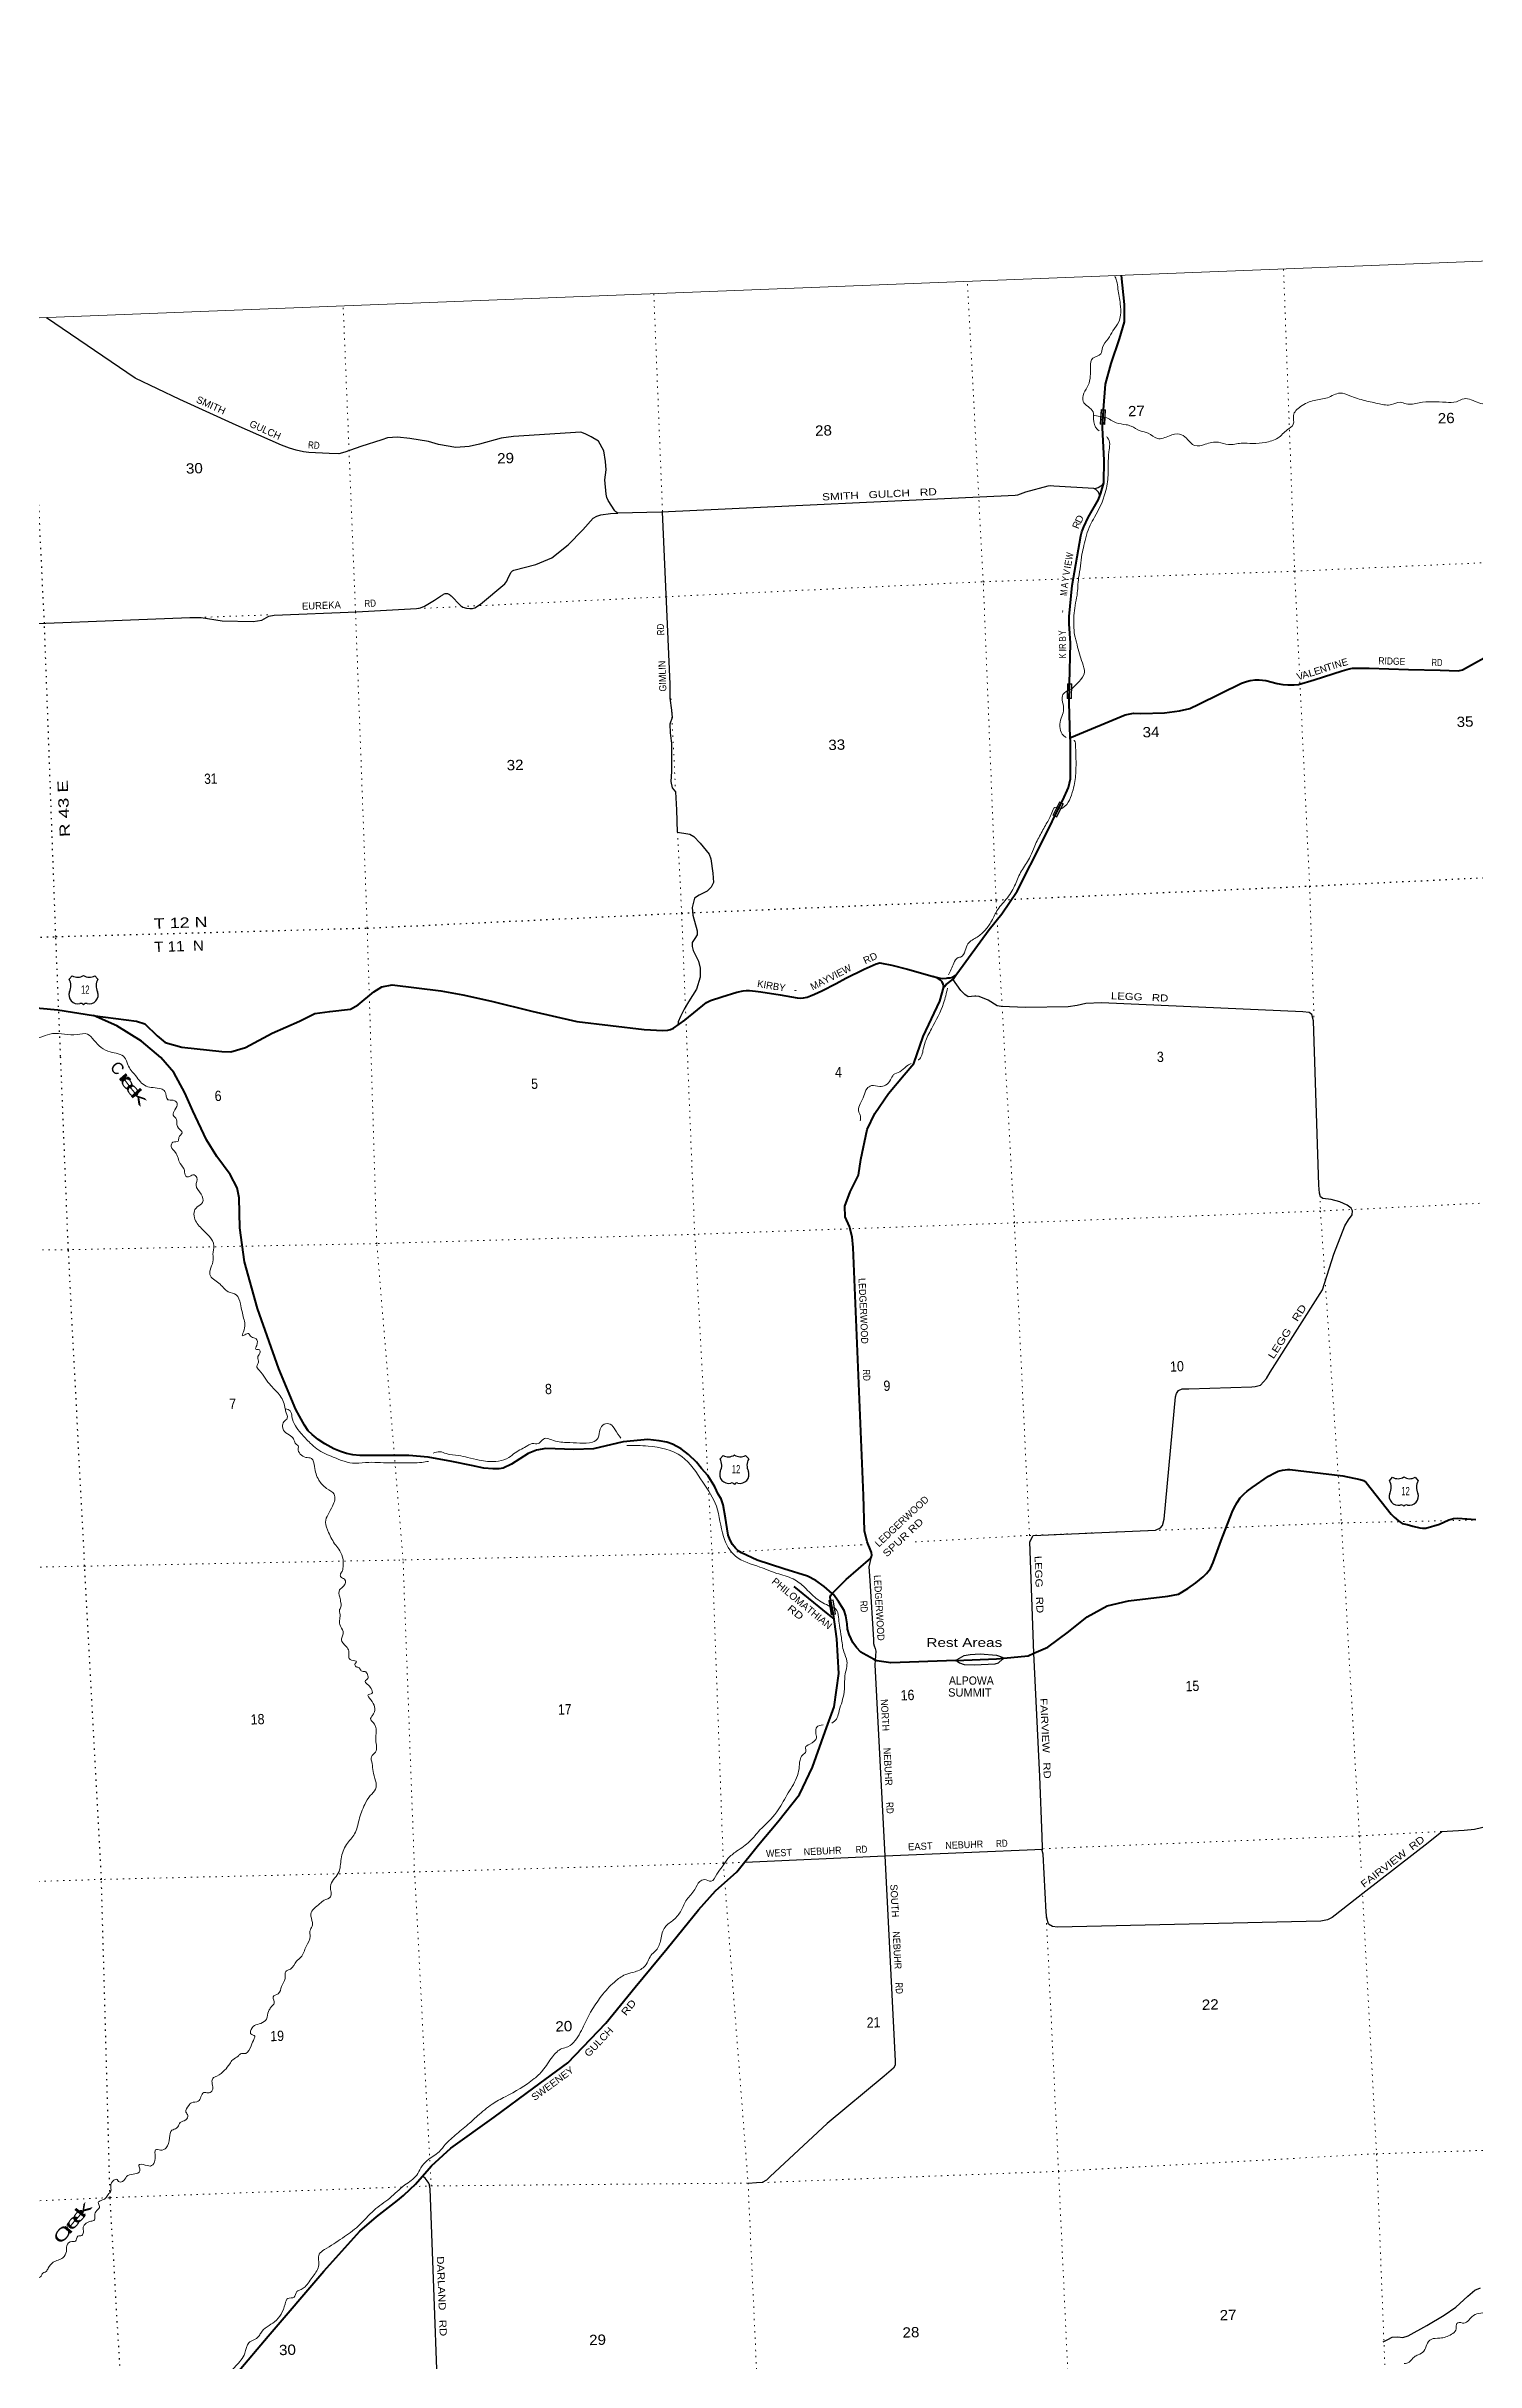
# Model space of a CAD drawing. Header units: feet. Extents: x 757852 to 1040949, y -536576 to -344549.
# Drawn here: x 888696 to 912969, y -383889 to -344549 of the extents above; entities that cross this region are included whole.
import ezdxf
from ezdxf.enums import TextEntityAlignment as Align

# ---------------------------------------------------------------- set-up
doc = ezdxf.new("R2010")
doc.units = ezdxf.units.FT
doc.header["$LTSCALE"] = 70
doc.linetypes.add('DOTTED', pattern=[1.5, 0.3, -1.2])
for name, color, linetype, lineweight in [('16', 7, 'Continuous', 25), ('20', 7, 'Continuous', 70), ('21', 7, 'Continuous', 25), ('26', 7, 'Continuous', 40), ('29', 7, 'Continuous', 25), ('39', 7, 'Continuous', 13), ('4', 7, 'Continuous', 13), ('6', 7, 'DOTTED', 25), ('61', 7, 'Continuous', 13), ('7', 7, 'DOTTED', 13)]:
    doc.layers.add(name, color=color, linetype=linetype, lineweight=lineweight)
for name, color, linetype in [('27', 7, 'Continuous'), ('30', 7, 'Continuous'), ('41', 7, 'Continuous'), ('42', 7, 'Continuous'), ('45', 7, 'Continuous')]:
    doc.layers.add(name, color=color, linetype=linetype)

msp = doc.modelspace()

# ---------------------------------------------------------------- linework, layer by layer
at = {"layer": '16'}
for p, q in [((889084.71, -360400.91), (889136.02, -360342.15)), ((889327.78, -360336.18), (889327.5, -360336.38)), ((889519.87, -360342.06), (889571.26, -360400.91)), ((900136.54, -368549.11), (900187.85, -368490.35)), ((900379.61, -368484.38), (900379.33, -368484.58)), ((900571.7, -368490.26), (900623.09, -368549.11)), ((911504.75, -368921.05), (911556.06, -368862.29)), ((911747.82, -368856.32), (911747.54, -368856.52)), ((911939.91, -368862.2), (911991.3, -368921.05))]:
    msp.add_line(p, q, dxfattribs=at)
for centre, radius, start, end in [((889227.1, -360184.49), 182.07, 239.97227, 303.45418), ((889428.88, -360184.99), 181.52, 236.33975, 300.08743), ((889428.87, -360184.49), 182.07, 236.54582, 236.59441), ((889230.92, -360666.44), 151.42, 159.09177, 283.81923), ((888891.73, -360511.54), 222.05, 332.97043, 29.75871), ((889425.04, -360666.44), 151.42, 256.18077, 20.90823), ((889764.23, -360511.54), 222.05, 150.24129, 207.02957), ((899943.56, -368659.74), 222.05, 332.97043, 29.75871), ((900278.93, -368332.69), 182.07, 239.97227, 303.45418), ((900480.71, -368333.19), 181.52, 236.33975, 300.08743), ((900480.7, -368332.69), 182.07, 236.54582, 236.59441), ((900816.06, -368659.74), 222.05, 150.24129, 207.02957), ((900282.75, -368814.64), 151.42, 159.09177, 283.81923), ((900476.87, -368814.64), 151.42, 256.18077, 20.90823), ((911311.77, -369031.68), 222.05, 332.97043, 29.75871), ((911647.14, -368704.63), 182.07, 239.97227, 303.45418), ((911848.92, -368705.13), 181.52, 236.33975, 300.08743), ((911848.91, -368704.63), 182.07, 236.54582, 236.59441), ((912184.27, -369031.68), 222.05, 150.24129, 207.02957), ((911650.96, -369186.58), 151.42, 159.09177, 283.81923), ((911845.08, -369186.58), 151.42, 256.18077, 20.90823)]:
    msp.add_arc(centre, radius, start, end, dxfattribs=at)
for centre, major_axis, start_param, end_param in [((889286.26, -360865.26), (-19.56, 51.67), 4.95877769, 6.28318531), ((889369.71, -360865.26), (19.56, 51.67), 0, 1.32637542), ((900338.09, -369013.46), (-19.56, 51.67), 4.95877769, 6.28318531), ((900421.54, -369013.46), (19.56, 51.67), 0, 1.32637542), ((911706.3, -369385.4), (-19.56, 51.67), 4.95877769, 6.28318531), ((911789.75, -369385.4), (19.56, 51.67), 0, 1.32637542)]:
    msp.add_ellipse(centre, major_axis=major_axis, ratio=0.929097, start_param=start_param, end_param=end_param, dxfattribs=at)
at = {"layer": '20'}
for points in [[(884553.2, -361076.43), (884804.11, -361072.61), (885080.67, -361105.98), (885368.04, -361163.14), (885759.56, -361206.9), (886213.92, -361202.36), (886669.52, -361109.26), (887035.45, -360978.81), (887432.42, -360880.11), (887660.62, -360842.04), (888097.21, -360848.13), (888891.87, -360921.19), (889498.24, -361018.4)], [(900103.09, -369148.16), (900046.42, -369026.87), (899927.03, -368833.13), (899823.36, -368712.13), (899739.48, -368603.9), (899600.76, -368475.84), (899477.83, -368381.61), (899329.75, -368299.46), (899232.39, -368268.15), (899105.04, -368242.68), (898912.93, -368218.29), (898491.85, -368257.97), (897988.92, -368380.75), (897651.4, -368391.59), (897176.13, -368370.65), (897021.71, -368399.57), (896879.31, -368460.66), (896593.37, -368640.85), (896456.64, -368705.6), (896383.79, -368720.26), (896279.6, -368717.94), (896124.46, -368708.68), (895918.33, -368662.53), (895582.43, -368596.87), (895181.87, -368521.22), (894849.18, -368493.68), (894511.14, -368492.76), (894268.01, -368490.44), (894019.11, -368493.91), (893898.7, -368482.34), (893793.34, -368458.03), (893692.62, -368424.45), (893580.7, -368381.52), (893426.34, -368294.78), (893310.57, -368220.69), (893213.06, -368137.82), (893143.85, -368074.81), (893079.02, -367977.56), (892993.35, -367822.42), (892932.16, -367710.26), (892645.06, -367021.36), (892281, -365994.93), (892059.05, -365203.34), (891982.54, -364624.37), (891968.45, -364111.79), (891936.97, -363941.79), (891815.32, -363718.36), (891592.52, -363411.66), (891418.68, -363127.53), (891182.1, -362638.2), (891047.75, -362330.67), (890859.97, -361986.64), (890640.69, -361728.11), (890310.22, -361451.03), (889895.87, -361192.73), (889498.24, -361018.4)], [(905466.47, -371853.33), (905704.49, -371746.25), (906054.27, -371485.54), (906370.08, -371231.96), (906710.14, -371046.01), (907071.57, -370963.98), (907738.75, -370884.21), (907921.44, -370845.87), (908078.51, -370752.58), (908218.45, -370656.48), (908338.97, -370553.17), (908399.24, -370497.21), (908463.8, -370411.12), (908511.15, -370312.12), (908646.17, -369937.64), (908836.19, -369456.73), (908865.3, -369379.92), (908920.07, -369291.96), (908971.73, -369210.18), (909036.3, -369145.61), (909087.95, -369098.26), (909174.04, -369033.7), (909449.52, -368844.3), (909557.13, -368788.34), (909617.61, -368759.17), (909689.14, -368741.08), (909780.97, -368728.08), (909811.1, -368732.38), (910711.15, -368837.2), (911008.76, -368900.07), (911062.19, -368916.21), (911106.89, -368951.24), (911536.04, -369488.71), (911587.58, -369541.07), (911660.75, -369602.74), (911722.41, -369645.49), (911803.09, -369667.24), (911902.47, -369694.82), (912018.4, -369721.13), (912066.91, -369726.89), (912121.18, -369724.42), (912353.82, -369657.6), (912512.52, -369588.12), (912589.83, -369561.63), (912668.34, -369554.95), (912972.84, -369581.38)], [(902041.31, -370836.35), (901907.46, -370717.42), (901763.58, -370615.62), (901622.46, -370543.5), (901218.31, -370417.66), (900765.18, -370269.25), (900500.33, -370144.56), (900446.06, -370110.85), (900397.55, -370063.99), (900350.69, -370002.32), (900311.22, -369933.26), (900277.22, -369844.32), (900238.26, -369628.29), (900228.04, -369555.55), (900191, -369333.27), (900156.26, -369231.39), (900103.09, -369148.16)], [(902770.77, -371967.32), (902751.49, -371959.96), (902565.49, -371858.3), (902528.45, -371832.83), (902456.67, -371756.42), (902394.15, -371670.75), (902361.73, -371608.23), (902329.32, -371536.45), (902303.85, -371443.83), (902293.5, -371354.86), (902271.43, -371214.6), (902243.64, -371124.3), (902206.6, -371061.78), (902148.71, -370971.48), (902062.62, -370855.28), (902041.31, -370836.35)], [(904138.86, -371974.06), (903035.53, -372013.43), (902799.76, -371978.38), (902770.77, -371967.32)], [(904138.86, -371974.06), (904834.04, -371949.25), (904954.47, -371937.65)], [(904954.47, -371937.65), (905367.37, -371897.91), (905466.47, -371853.33)]]:
    msp.add_lwpolyline(points, dxfattribs=at)
msp.add_lwpolyline([(900103.09, -369148.16), (900106.48, -369155.41), (900103.01, -369148.03)], close=True, dxfattribs=at)
at = {"layer": '21'}
for points in [[(904138.86, -371974.06), (904163.86, -371959.2), (904280.52, -371893.03), (904382.46, -371874.07), (904552.99, -371864.14), (904829.06, -371887.61), (904885, -371900.25), (904929.47, -371919.33), (904954.47, -371937.65)], [(904138.86, -371974.06), (904163.86, -371983.91), (904205.62, -372014.91), (904281.41, -372043.8), (904454.64, -372047.4), (904808.31, -372029.35), (904866.05, -372014.9), (904936.05, -371955.05), (904954.47, -371937.65)]]:
    msp.add_lwpolyline(points, dxfattribs=at)
at = {"layer": '26'}
for points in [[(906083.87, -356298.65), (906063.35, -355704.07), (906071.74, -355382.05), (906089.79, -354689.23), (906065.71, -354360.81), (906065.54, -354237.34), (906115.36, -353710.64), (906261.43, -352868.23), (906281.83, -352799.95), (906316.33, -352713), (906388.83, -352557.1), (906562.12, -352247.74), (906603.1, -352143.81), (906655.87, -351967.08), (906661.83, -351580.61), (906630.53, -351032.37), (906647.36, -350723.75), (906683.71, -350292.31), (906777.26, -349941.25), (906918.89, -349520.24), (907006.35, -349231.74), (907003.1, -348936.1), (906951.76, -348445.74)], [(906083.87, -356298.65), (906107.56, -356288.82), (907019.06, -355910.77), (907158.27, -355880.33), (907282.38, -355882.56), (907683.75, -355873.62), (907938.67, -355837.84), (908115.67, -355801.11), (908270.22, -355727.74), (908993.04, -355370.55), (909076.7, -355340.54), (909140.39, -355323.57), (909227.07, -355311.88), (909291.52, -355311.88), (909403.82, -355323.15), (909598.52, -355375.25), (909692.5, -355393.08), (909780.22, -355397.58), (909885.84, -355397.85), (909961.03, -355391.77), (910226.08, -355314.85), (910699.88, -355160.81), (910821.48, -355126.21), (910876.37, -355117.85), (910913.65, -355115.72), (910990.93, -355113.67), (911162.96, -355113.75), (911827.33, -355136.67), (912366.69, -355149.52), (912672.7, -355159.81), (912742.89, -355141.3), (912849.36, -355085.73), (913213.08, -354884.93)], [(904143.26, -360332.44), (904160.76, -360310.02), (904706.15, -359554.14), (904921.01, -359287.71), (905182.43, -358903.09), (905627.22, -358017.66), (905932.64, -357406.89), (905956.46, -357359.26), (906056.7, -357141.66), (906085.73, -356992.97), (906085.68, -356351.18), (906083.87, -356298.65)], [(889498.24, -361018.4), (889523.24, -361021.61), (890225.15, -361111.74), (890369.37, -361157.41), (890576.84, -361359.98), (890715.17, -361474.23), (890999.28, -361555.64), (891675.33, -361630.5), (891830.22, -361631.56), (892077.38, -361561.25), (892532.32, -361319.29), (892994.37, -361111.31), (893253.83, -360984.28), (893510.1, -360947.88), (893858.85, -360910.52), (893989.18, -360833.91), (894255.71, -360612.09), (894393.95, -360531.2), (894567.85, -360497.44), (895395.47, -360595.6), (895771.74, -360666), (896257.69, -360771.1), (896940.8, -360942.3), (897702.44, -361117.01), (898277.8, -361187.05), (898847.06, -361255.28), (899165.31, -361271.21), (899248.9, -361263.65), (899294.25, -361251.71), (899347.06, -361231.17), (899537.95, -361098.29), (899906.56, -360796.74), (899938.7, -360777.68), (899972.12, -360763.35), (900167.03, -360701.86), (900423.86, -360619.17), (900528.25, -360596.18), (900583.15, -360591.41), (900635.66, -360591.41), (900740.68, -360602.15), (900831.88, -360612.1), (901155.35, -360666.09), (901446.48, -360715.08), (901494.92, -360722.76), (901552.21, -360717.98), (901614.27, -360703.65), (901644.87, -360692.62), (901673.95, -360682.13), (901743.17, -360653.47), (901863.09, -360597.08), (902106.54, -360472.57), (902272.64, -360382.74), (902583.64, -360231.92), (902789.81, -360136.77), (902853.04, -360123.34), (902879.96, -360125.83), (903056.01, -360160.41), (903317.57, -360228.46), (903540.84, -360293.72), (903757.89, -360353.14)], [(903757.89, -360353.14), (903782.89, -360359.46), (903874.69, -360382.65), (903919.87, -360388.17), (903983.55, -360382.65), (904005.13, -360378.9), (904047.36, -360374.2), (904090.01, -360362.59), (904112.45, -360349.88), (904143.26, -360332.44)], [(903940.06, -360531.62), (903940.43, -360530.36), (903975.33, -360489), (904093.09, -360396.69), (904143.26, -360332.44)], [(902041.31, -370836.35), (902057.47, -370819.23), (902279.81, -370598.83), (902696.75, -370235.37), (902709.55, -370209.51), (902712.84, -370184.85), (902707.09, -370142.09), (902696.85, -370110.63), (902637.87, -369961.64), (902589.62, -369770.05), (902574.83, -369170.98), (902396.17, -364955.8), (902378.44, -364775.3), (902336.85, -364603.61), (902261.23, -364437.04), (902257.55, -364256.09), (902348.42, -364011.75), (902488.32, -363727.6), (902526.19, -363460.82), (902636.98, -362954.29), (902765.2, -362682.59), (902999.75, -362339.07), (903261.32, -362022.85), (903428.35, -361834.41), (903588.8, -361372.56), (903867.64, -360774.12), (903940.06, -360531.62)], [(903940.06, -360531.62), (903934.21, -360509.87), (903926.86, -360482.51), (903908.48, -360444.59), (903878.44, -360413.65), (903839.03, -360390.16), (903757.89, -360353.14)], [(891935.99, -384078.72), (892465.45, -383456.14), (893410.08, -382349.44), (894022.34, -381673.9), (894304.26, -381429.46), (894659.31, -381148.59), (894762.62, -381064.65), (894875.61, -380959.19), (894962.56, -380875.16), (895238.32, -380562.51), (895566.74, -380262.25), (896302.21, -379731.63), (896972.39, -379235.3), (897550.3, -378810.34), (898194.84, -378137.79), (898696.55, -377528.17), (899240.89, -376866.88), (899771.29, -376210.07), (900060.79, -375886.91), (900422.74, -375565.46), (900788.49, -375109.08), (901120.11, -374718.19), (901487.62, -374253.71), (901708.22, -373785.9), (901922.52, -373181.49), (902072.31, -372764.24), (902152.95, -372194.3), (902118.38, -371605.93), (902062.86, -371195.32), (902014.36, -370946.34), (902012.98, -370939.36), (902008.23, -370899.33), (902018.91, -370868.09), (902036.18, -370841.78), (902041.31, -370836.35)], [(902072.67, -371267.86), (901999.01, -371210.54), (901971.07, -371190.57), (901396.48, -370719.43)]]:
    msp.add_lwpolyline(points, dxfattribs=at)
at = {"layer": '29'}
for points in [[(906588.23, -352182.52), (906562.23, -352123), (906520.66, -352080.07), (906483.99, -352065.15), (905802.85, -352020.64), (905755.41, -352016.87), (905701.47, -352021.97), (905323.53, -352126.57), (905189.73, -352174.49), (905150.32, -352182.43), (899140.05, -352464.01), (898402.49, -352479.66), (898368.25, -352458.97), (898349.05, -352443.15), (898234.82, -352263.73), (898214.19, -352213.86), (898205.42, -352160.06), (898177.63, -351915.5), (898200.39, -351743.76), (898191.95, -351603.2), (898164.23, -351425.04), (898074.61, -351260.93), (897949.47, -351182.46), (897847.44, -351135.44), (897774.17, -351107.62), (896628.09, -351178.63), (896421.91, -351209.4), (896050.95, -351307.83), (895877.3, -351349.62), (895648.52, -351365.01), (895353.24, -351312.13), (895186.28, -351261.7), (894869.88, -351212.5), (894659.66, -351191.56), (894487.51, -351202.44), (894393.59, -351234.86), (894035.19, -351350.44), (893763.13, -351446.54), (893660.9, -351471.11), (893499.78, -351470.5), (893153.49, -351451.19), (893064.84, -351438.56), (892937.15, -351410.61), (892825.42, -351378.67), (892689, -351325.28), (891920.17, -350985.83), (890961.28, -350549.87), (890201.86, -350190), (888698.54, -349160.04)], [(906651.79, -351965.2), (906604.84, -352021.97), (906560.12, -352051.03), (906494.09, -352066.91)], [(887385.96, -354402.79), (891131.99, -354256.31), (891325.05, -354256.14), (891684.68, -354308.97), (892206.79, -354324.1), (892354.07, -354299.54), (892472.59, -354231.35), (892562.49, -354212.37), (893962.41, -354155.33), (894980.29, -354100.5), (895048.84, -354089.5), (895115.9, -354063.96), (895287.59, -353959.86), (895387.97, -353890.24), (895430.91, -353866.43), (895437.86, -353859.48), (895467.85, -353847.89), (895507.32, -353847.91), (895543.71, -353860.73), (895554.22, -353872.4), (895569.84, -353884.95), (895591.7, -353909.85), (895701.78, -354020.99), (895737.46, -354057.98), (895769.97, -354079.16), (895829.67, -354097.67), (895885.69, -354103.5), (895934.71, -354103.5), (895973.51, -354092.74), (896069.94, -354025.26), (896483.43, -353680.02), (896516.87, -353639.51), (896537.71, -353579.31), (896587.93, -353485.54), (896610.5, -353460.4), (896637.02, -353447.75), (897010.05, -353351.27), (897277.99, -353238.04), (897558.72, -353019.79), (897806.04, -352762.37), (897982.93, -352567.57), (898042.61, -352531.33), (898111.87, -352511.12), (898278.12, -352489.69), (898402.49, -352479.66)], [(899154.22, -352460.93), (899286.09, -355384.59), (899281.61, -355626.16), (899312.16, -355830.39), (899324.11, -355954.75), (899283.38, -356066.71), (899290, -356213.36), (899311.88, -356397.75), (899312.65, -356870.52), (899301.95, -357041.87), (899323.44, -357149.82), (899379.98, -357218.1), (899395.45, -357521.72), (899410.08, -357901.17), (899522.59, -357920.01), (899621.66, -357936.95), (899691.17, -357972.94), (899799.3, -358086.16), (899952.02, -358274.39), (899978.59, -358352), (900012.54, -358600.38), (900025.56, -358758.91), (899987.78, -358836.57), (899917.47, -358903.21), (899784.83, -358969.84), (899704.1, -359024.74), (899660.74, -359181.05), (899672.88, -359311.43), (899749.58, -359576.55), (899749.78, -359646.95), (899709.43, -359706.6), (899665.36, -359776.41), (899663.49, -359844.88), (899677.76, -359914.84), (899771.77, -360090.87), (899801.74, -360212.64), (899800.57, -360367.59), (899734.44, -360566.88), (899602.44, -360782.36), (899528.07, -360911.5), (899465.62, -361036.23), (899426.14, -361124.01), (899417.8, -361178.6)], [(905466.47, -371853.33), (905399.51, -369956.46), (905455.47, -369853.15), (907534.53, -369762.76), (907615.81, -369723.28), (907652.72, -369681.85), (907677.5, -369574.43), (907873.65, -367495.89), (907887.89, -367437.09), (907922.6, -367389.7), (907984, -367359.56), (908096.63, -367359.97), (909167.38, -367323.56), (909227.08, -367319.99), (909315.42, -367298.69), (909414.34, -367182.85), (909481.44, -367078.08), (910368.57, -365677.49), (910560.77, -365073.79), (910748.72, -364590.93), (910811.8, -364486.3), (910869.61, -364405.98), (910877.51, -364337.32), (910855.9, -364289.73), (910785.89, -364237.66), (910663.52, -364183.25), (910513.46, -364143.8), (910376.09, -364124.07), (910333.08, -364099.3), (910316.99, -364035.44), (910306.61, -363896.95), (910216.46, -361108.08), (910184.04, -361001.57), (910140.17, -360966.97), (910033.19, -360954.31), (906615.65, -360802.54), (906350.58, -360815.08), (906198.71, -360846.11), (906050.55, -360866.96), (905328.93, -360878.07), (904910.23, -360865.37), (904843.93, -360850.02), (904691.66, -360757.71), (904534.76, -360692.34), (904478.33, -360689.03), (904466.32, -360690.51), (904349.93, -360698.27), (904296.43, -360659.75), (904225.85, -360589.59), (904091.08, -360396.76)], [(902696.75, -370235.37), (902663.18, -370383.32), (902680.62, -370618.15), (902740.37, -371624.18), (902742.33, -371686.49), (902755.36, -371728.63), (902773.88, -371772.63), (902780.83, -371816.62), (902779.09, -371896.55), (902770.77, -371967.32)], [(902770.77, -371967.32), (902763.74, -372047.94), (902936.01, -375291.59), (903111.9, -378778.56), (903112.22, -378852.99), (903081.53, -378900.25), (902922.97, -379038.13), (901954.74, -379841.79), (900989.62, -380743.93), (900923.2, -380806.42), (900850.01, -380844.99), (900757.72, -380851.98), (900615.2, -380860.58)], [(913206.66, -374784.64), (912951.71, -374848.48), (912770.92, -374865.7), (912482.52, -374882.92), (912392.13, -374887.22), (912163.95, -375073.64), (911101.75, -375894.4), (910530.51, -376339.27), (910453.42, -376381.98), (910337.46, -376403.81), (905868.04, -376505.13), (905783.28, -376495.78), (905715.6, -376453.69), (905686.38, -376356.05), (905677.07, -376251.73), (905621.91, -375263.66), (905609.97, -375203.68), (905612.79, -375165.37), (905608.28, -374964.7), (905565.24, -373944.54), (905466.47, -371853.33)], [(900562.34, -375400.02), (902936.01, -375291.59), (905621.19, -375179.92)], [(895403.24, -386005.38), (895214.4, -380953.58), (895203.82, -380895.7), (895200.6, -380884.94), (895190.91, -380856.96), (895165.84, -380816.32), (895145.71, -380791.32), (895128.5, -380771.95), (895108.05, -380754.73), (895082.22, -380739.66)], [(911398.65, -383554.15), (911477.75, -383511.37), (911552.96, -383472.74), (911645.25, -383465.75), (911734.09, -383476.98), (911819.78, -383452.1), (912138.06, -383276.9), (912432.17, -383100.47), (912631.04, -382965.32), (912834.17, -382773.7), (912955.76, -382675.24), (913050.93, -382631.94)]]:
    msp.add_lwpolyline(points, dxfattribs=at)
at = {"layer": '39'}
msp.add_line((906475.49, -350814.16), (906677, -350853.86), dxfattribs=at)
for points in [[(906577.32, -351082.92), (906540.76, -351055.38), (906480.9, -350878.24), (906471.15, -350759.86), (906302.67, -350582.19), (906314.45, -350445), (906390.52, -350305.75), (906426.81, -349988.72), (906466.66, -349848.62), (906605.14, -349775.77), (906631.93, -349668.28), (906725.77, -349518.39), (906809.93, -349380.9), (906907.72, -349228.87), (906936.46, -349119.31), (906934.42, -348926.24), (906894.32, -348674.03), (906871.75, -348531.91), (906838.37, -348450.25)], [(906674.82, -350853.37), (906683.3, -350855.65), (906863.13, -350946.44), (907033.09, -350979.21), (907116.28, -351002.69), (907273.63, -351082.13), (907407.67, -351124.1), (907565.34, -351213.6), (907767.05, -351168.89), (907939.07, -351139.22), (908059.94, -351209.78), (908200.59, -351334.02), (908376.82, -351310.25), (908601.01, -351276.9), (908771.16, -351315.69), (908987.63, -351292.65), (909184.89, -351298.38), (909395.46, -351279.55), (909612.3, -351204.18), (909772.75, -351062.21), (909872.43, -350970.49), (909873.85, -350823.58), (909995.75, -350670.78), (910229.72, -350564.69), (910451.53, -350519.33), (910666.29, -350442.02), (910832.61, -350486.98), (911088.59, -350569.29), (911333.64, -350623.78), (911541.2, -350637.24), (911684.72, -350596.41), (911788.19, -350625.28), (912006.79, -350606.19), (912237.52, -350588.71), (912465.04, -350597.5), (912641.71, -350587.8), (912770.85, -350537.38), (913024.44, -350607.7), (913290.07, -350613.25), (913483.12, -350548.7), (913671.34, -350522.54), (913799.78, -350450.01), (913943.73, -350423.26), (914100.49, -350355.85), (914344.26, -350241.39), (914506.41, -350153.7), (914708.43, -350054.66), (914880.05, -349948.55)], [(906108.37, -355466.02), (906232.92, -355340.51), (906324.68, -355188.68), (906289.37, -355024.84), (906199.29, -354717.91), (906158, -354546.58), (906144.1, -354393.76), (906167.26, -354051.07), (906198.89, -353872.93), (906225.84, -353578.33), (906257.7, -353376.12), (906283.03, -353180.45), (906315.45, -353032.26), (906421.96, -352684.94), (906496.06, -352550.64), (906679.19, -352133.32), (906726.17, -351836.07), (906739.91, -351441.3), (906718.27, -351200.57), (906700.83, -351185.02)], [(906017.43, -356293.02), (905970.15, -356258.32), (905919.75, -355998.39), (905962.04, -355872.3), (905961.58, -355729.47), (905950.94, -355582.94), (906108.37, -355466.02)], [(905920.39, -357506.77), (905960.44, -357485.88), (906130.8, -357183.34), (906163.21, -357039.78), (906181.74, -356766.55), (906177.11, -356497.96), (906171.39, -356390.68), (906158.01, -356348.86), (906143.6, -356344.39)], [(904018.46, -360327.86), (904106.73, -360126.66), (904180.17, -360031.76), (904222.17, -360024.37), (904301.13, -359913.19), (904345.75, -359797.08), (904505.08, -359683.33), (904643.99, -359560.16), (904747.94, -359411.97), (904852.44, -359217.48), (905017.02, -359015.03), (905152.52, -358783.34), (905254.13, -358560.78), (905392.15, -358343.4), (905457.67, -358190.09), (905563.5, -357968.29), (905676.87, -357761.99), (905769.67, -357574.16), (905823.33, -357482.48), (905920.39, -357506.77)], [(903500.46, -361771.76), (903508.7, -361767.45), (903588.41, -361586.24), (903668.29, -361357.01), (903728.49, -361241.23), (903933.99, -360804.18), (903998.14, -360554.67)], [(893728.15, -370451.03), (893737.3, -370358.19), (893736.16, -370257.63), (893679.25, -370110.58), (893609.92, -370016.24), (893488.46, -369798.83), (893438.83, -369627.4), (893556.88, -369352.01), (893582.78, -369152), (893454.93, -369051.49), (893323.82, -368910.85), (893248.19, -368679.9), (893199.63, -368542.64), (893100.5, -368523.69), (893008.32, -368470.32), (892973.02, -368370.86), (892971.63, -368326.64), (892944.88, -368307.38), (892908.77, -368246.17), (892866.38, -368177.12), (892765.67, -368107.93), (892705.94, -367999.19), (892727.65, -367922.04), (892787.91, -367855.73), (892757.94, -367733.97), (892752.79, -367697.92), (892667.49, -367479.35), (892509.19, -367305.38), (892307.86, -367042.25), (892269.61, -366977.09), (892297.6, -366907.79), (892285.03, -366827.72), (892320.93, -366754.14), (892315.08, -366695.98), (892252.42, -366685.92), (892268.55, -366623.03), (892256.91, -366508.73), (892179.5, -366477.02), (892129.51, -366422.29), (892067.8, -366442.38), (892026.05, -366457.8), (892044.12, -366392.84), (892046.91, -366161.39), (891990.99, -365917.73), (891921.71, -365761.02), (891785.34, -365709.07), (891625.91, -365563.3), (891472.51, -365417.33), (891476.2, -365342.78), (891526.09, -365202.35), (891526, -365071.58), (891539.6, -364928.3), (891331.3, -364635.22), (891210.91, -364451.99), (891211.21, -364333.28), (891259.48, -364269.36), (891349.62, -364194.03), (891325.05, -364051.98), (891237.81, -363899.87), (891249.85, -363770.72), (891185.99, -363722.48), (891108.65, -363757.15), (891064.01, -363744.5), (891040.95, -363650.68), (890968.85, -363532.29), (890888.46, -363341.73), (890814.86, -363239.47), (890846.87, -363170.04), (890934.7, -363149.11), (890946.93, -363090.38), (891002.73, -363010.12), (890920.84, -362900.09), (890905.06, -362781.89), (890852.5, -362709.14), (890879.86, -362619.74), (890918.76, -362513.87), (890852.58, -362455.64), (890759.79, -362446.55), (890709.1, -362305.34), (890643.42, -362263.18), (890388.58, -362217.05), (890209.99, -362037.69), (890079.5, -361852.77), (890025.29, -361727.76), (889779.04, -361635.08), (889505.34, -361436.64), (889395.45, -361331.53), (889218.78, -361341.23), (888797.95, -361324.57), (888634.53, -361372.07), (888501.32, -361420.61), (888305.33, -361519.45), (888151.44, -361486.17), (887960.7, -361431.94), (887827.61, -361484.5), (887761.51, -361557.04), (887697.84, -361514.82)], [(902515.66, -362805.28), (902523.55, -362736.63), (902503.64, -362678.92), (902488.13, -362633.15), (902516.74, -362519.56), (902580.81, -362382.71), (902633.22, -362258.3), (902708.04, -362207.61), (902849.31, -362223.19), (902949.06, -362197.86), (903032.8, -362110.67), (903084.27, -362020.49), (903191.37, -361972.79), (903299.09, -361880.81), (903383.56, -361833.22)], [(895184.84, -368591.81), (895070.33, -368608.54), (894762.56, -368619.38), (894370.37, -368613.94), (894174.27, -368608.49), (893945.49, -368624.83), (893569.63, -368521.33), (893291.82, -368379.71), (893177.43, -368281.66), (893019.46, -368112.8), (892866.94, -367834.99), (892838.37, -367733.4), (892752.79, -367697.92)], [(898451.1, -368195.29), (898354.76, -368055.15), (898271.37, -367961.26), (898168.84, -367962.54), (898099.11, -368047.26), (898065.99, -368190.01), (897970.95, -368265.32), (897758.51, -368281.66), (897529.73, -368270.76), (897278.26, -368228.55), (897178.8, -368199.55), (897099.83, -368246.35), (897050.87, -368288.16), (896946.33, -368289.5), (896873.01, -368324.05), (896658.18, -368445.07), (896549.24, -368526.78), (896189.73, -368592.15), (896048.1, -368570.36), (895849.69, -368525.92), (895699.48, -368494.1), (895485.6, -368459.15), (895380.06, -368428.34), (895266.17, -368452.12)], [(902002.16, -371057.59), (901771.07, -370920.98), (901576.23, -370736.11), (901380.57, -370589.49), (901097.5, -370494.48), (900815.02, -370387.97), (900398.23, -370202.73), (900194.47, -369869.3), (900074.07, -369355.27), (899847.15, -368947.75), (899485.18, -368509.74), (898916.34, -368331.84), (898554.23, -368323.5)], [(891320.1, -379388.7), (891368.11, -379316.74), (891442.7, -379322.39), (891506.04, -379290.18), (891524.74, -379245.31), (891509.47, -379143.2), (891523.46, -379076.36), (891590.57, -379035.98), (891724.21, -378937.12), (891809.33, -378829.77), (891863.37, -378757.62), (891953.96, -378696.37), (891991.05, -378660.97), (892081.21, -378650.03), (892171.72, -378522.39), (892228.08, -378395.84), (892236.92, -378357.33), (892169.42, -378321.27), (892165.9, -378273.1), (892229.29, -378178.52), (892338.72, -378140.8), (892434.95, -378067.29), (892467.07, -377937.5), (892499.59, -377884.15), (892532.41, -377840.84), (892565.43, -377803.57), (892545.82, -377691.53), (892634.59, -377636.37), (892689, -377511.9), (892749.12, -377377.19), (892761.53, -377260.1), (892840.63, -377217.32), (892945.08, -377085.21), (893017.39, -377018.5), (893108.08, -376832.51), (893175.11, -376661.36), (893172.33, -376572.92), (893209.92, -376489.23), (893214.05, -376428.74), (893187.41, -376284.74), (893340.69, -376106.8), (893415.27, -376048.07), (893522.12, -375992.33), (893520.64, -375817.34), (893654.2, -375587.72), (893702.82, -375342.72), (893793.75, -375100.39), (893930.83, -374918.94), (894005.94, -374685.16), (894104.22, -374420.46), (894198.05, -374270.58), (894287.18, -374163.1), (894243.43, -373858.7), (894229.16, -373724.36), (894215.52, -373610.12), (894283.43, -373531.49), (894291.25, -373332.06), (894292.4, -373112.73), (894266.46, -373055.22), (894201.15, -372960.74), (894224.06, -372921.78), (894258.64, -372870.37), (894207.25, -372642.67), (894160.34, -372557.67), (894226, -372535.44), (894211.36, -372453.42), (894144.61, -372377.1), (894108.75, -372323.93), (894157.65, -372280.11), (894151.61, -372215.93), (894109.73, -372162.95), (894045.06, -372152.96), (894009.26, -372101.8), (893956.34, -372081.37), (893936.87, -372037.73), (893963.79, -371998.64), (893878.4, -371969.19), (893841.36, -371942.22), (893834.07, -371902.21), (893833.36, -371815.73), (893788.71, -371738.7), (893706.7, -371624.64), (893726.71, -371557.61), (893734.42, -371482.92), (893680.41, -371363.94), (893677.57, -371273.5), (893682.45, -371172.75), (893672.96, -371126.78), (893699.13, -371063.57), (893698.93, -370993.16), (893677.82, -370897.27), (893675.97, -370774.61), (893744.46, -370714.06), (893760.82, -370594.84), (893693.07, -370550.74), (893693.51, -370500.43), (893728.15, -370451.03)], [(902037.07, -373041.56), (902114.97, -372970.1), (902151.81, -372862.28), (902236.76, -372557.77), (902252.81, -372355.89), (902258.26, -372236.05), (902291.16, -371984.65), (902240.03, -371829.37), (902198.17, -371585.26), (902163.35, -371373.12), (902149.14, -371240.8), (902098.33, -371095.56), (902002.16, -371057.59)], [(900812.62, -374852.8), (901100.68, -374547.8), (901272.71, -374262.62), (901436.4, -373967.66), (901477.81, -373813.42), (901495.37, -373668), (901538.98, -373584.12), (901595.35, -373521.95), (901587.31, -373457.83), (901659.81, -373397.15), (901775, -373286.82), (901762.05, -373194.69), (901779.42, -373107.62), (901886.79, -373069.78)], [(888155.3, -388948.2), (888120.2, -388919.15), (888103.37, -388895.54), (888088.79, -388815.54), (888042.38, -388746.61), (887898.67, -388717.03), (887749.63, -388774.12), (887713.92, -388853.73), (887682.92, -388890.94), (887653.8, -388988.45), (887658.9, -389086.87), (887726.47, -389189.31), (887809.54, -389208.78), (887892.03, -389145.77), (887986.38, -389076.35), (888076.96, -389015.09), (888151.35, -388950.34), (888256.94, -388918.78), (888471.4, -388895.79), (888578.39, -388908.45), (888745.58, -388917.17), (889645.73, -388763.52), (890125.58, -388418.15), (890500.93, -387883.01), (890670.55, -387392.7), (890714.27, -387184.07), (890710.35, -386995.08), (890763.95, -386908.86), (890874.08, -386637.74), (890928.82, -386203.43), (891083.17, -385675.38), (891143.41, -385096.04), (891233.72, -384897.98), (891324.1, -384766.32), (891384.1, -384627.59), (891554.89, -384430.97), (891747.59, -384163.24), (891914.68, -383962.09), (892066.33, -383746.6), (892137.12, -383567.28), (892298.77, -383463.5), (892337.05, -383401.92), (892572.33, -383209.27), (892749.95, -382909.83), (892797.21, -382813.75), (892903.18, -382794.25), (892952.45, -382698.11), (893023.7, -382661.62), (893088.68, -382617.29), (893227.71, -382433.76), (893324.36, -382245.56), (893328.73, -382064.36), (893420.75, -381984.95), (893724.27, -381788.09), (893993.39, -381584.3), (894262.43, -381314.11), (894527.52, -381110.44), (894783.95, -380886.94), (894987.84, -380719.44), (895056.38, -380596.52), (895164.97, -380468.3), (895365.47, -380321.02), (895476.07, -380192.74), (895608.84, -380065.75), (895832.25, -379879.51), (896020, -379710.52), (896267.2, -379513.46), (896486.48, -379387.72), (896981.6, -379080.09), (897124.03, -378940.72), (897291.68, -378707.99), (897450.24, -378570.12), (897553.77, -378536.61), (897677.24, -378434.06), (897833.34, -378153.42), (898149.11, -377642.32), (898373.2, -377413.82), (898552.74, -377303.43), (898694.31, -377264.68), (898866, -377160.59), (898980.55, -376965.78), (899054.81, -376897), (899129.61, -376717.55), (899203.35, -376503.94), (899348.29, -376380.58), (899476.09, -376223.57), (899572.8, -376037.38), (899708.26, -375868.06), (899794.37, -375728.49), (899867.82, -375697.96), (899985.36, -375726.37), (900082.08, -375604.57), (900172.72, -375480.94), (900270.89, -375340.98), (900417.84, -375217.56), (900641.76, -375047.41), (900812.62, -374852.8)], [(885470.94, -384859.55), (885545.53, -384805.07), (885581.6, -384673.14), (885669.6, -384529.48), (885750.65, -384484.63), (885785.37, -384501.62), (885829.44, -384496.18), (885918.84, -384461.12), (885986.4, -384499.18), (886153.83, -384451.56), (886323.13, -384335.47), (886537.5, -384117.33), (886682.66, -384128.76), (886753.66, -384084.23), (886761.43, -384011.56), (886798.72, -383982.19), (886915.48, -383922.11), (887068.32, -383730.1), (887132.16, -383649.58), (887213.71, -383620.81), (887290.85, -383515.72), (887375.59, -383396.31), (887442.2, -383404.23), (887523.18, -383357.37), (887574.89, -383210.85), (887631.51, -383156.73), (887695.42, -383142.6), (887671.8, -383030.7), (887705.18, -382941.1), (887835.69, -382870.52), (887894.2, -382812.3), (887966.95, -382759.67), (888074.49, -382726.04), (888137.96, -382697.85), (888209.6, -382737.79), (888300.83, -382761.02), (888330.39, -382677.58), (888340.42, -382612.88), (888402.51, -382604.85), (888459.76, -382570.82), (888514.57, -382522.79), (888547.14, -382471.44), (888598.68, -382447.66), (888625.29, -382398.52), (888690.33, -382356.19), (888728.8, -382300.63), (888812.1, -382199.38), (888899.42, -382162.37), (888974.63, -382123.74), (889035.64, -382017.16), (889042.65, -381920.37), (889130.79, -381845.11), (889188.98, -381841.23), (889232.6, -381757.34), (889300.53, -381743.08), (889324.95, -381687.98), (889322.36, -381605.58), (889348.97, -381556.44), (889449.85, -381502.9), (889511.44, -381478.79), (889519.08, -381402.09), (889550.77, -381322.61), (889600.8, -381250.59), (889578.69, -381186.92), (889627.78, -381149.13), (889697.09, -381114.71), (889745.23, -381046.77), (889791.68, -380988.95), (889789.15, -380908.55), (889842.25, -380806.26), (889896.11, -380792.45), (889921.3, -380825.85), (889991.74, -380827.61), (890059.53, -380744.96), (890170.84, -380703.15), (890270.34, -380669.78), (890284.64, -380612.99), (890264.54, -380549.25), (890377.11, -380547.65), (890484.03, -380558.3), (890539.52, -380467.99), (890541.31, -380333.14), (890550.03, -380290.61), (890636.61, -380293.86), (890729.96, -380256.66), (890788.95, -380085.77), (890829.17, -379957.73), (890906.51, -379923.06), (890946.87, -379863.42), (890969.84, -379826.46), (891062.94, -379781.22), (891098.72, -379703.62), (891066.88, -379650.33), (891113.5, -379534.15), (891160.33, -379488.39), (891276.22, -379464.54), (891320.1, -379388.7)], [(911752.06, -383921.03), (911837.75, -383896.15), (911927.39, -383804.75), (911994.75, -383772.4), (912089.29, -383709.01), (912138.12, -383598.8), (912211.74, -383509.92), (912359.91, -383489.07), (912558.92, -383422.32), (912633.11, -383351.53), (912642.14, -383254.67), (912663.42, -383227.84), (912770.21, -383234.47), (912851.07, -383183.58), (912960.61, -383085.51), (913090.5, -383059.2), (913215.49, -383004.89), (913292.14, -382948.11), (913302.05, -382879.39), (913346.3, -382815.6), (913408.01, -382795.51), (913455.72, -382777.88), (913542.4, -382656.39), (913579.44, -382618.99), (913661.11, -382594.24), (913803.25, -382573.58), (913904.07, -382518.03), (913942.05, -382510.77), (913995.86, -382559.34), (914116.04, -382607.79), (914181.33, -382573.5), (914218.67, -382481.77), (914229.9, -382455.25), (914296.7, -382469.2), (914470.88, -382572.25), (914528.95, -382564.35), (914547.02, -382499.39), (914562.89, -382428.46), (914626.05, -382390.22), (914748.6, -382386.28), (914884.78, -382432.21), (915008.84, -382412.13), (915091.64, -382359.17), (915189.02, -382386.22), (915377.24, -382360.06), (915576.63, -382305.37), (915690.57, -382283.6), (915769.66, -382176.44), (915905.14, -382135.87), (916087.47, -382178.3), (916173.54, -382165.48), (916212.71, -382132.03), (916242.64, -382060.65), (916300.97, -382060.79), (916368.66, -382102.88), (916414.11, -382077.28), (916499.41, -381975.95), (916563.43, -381837.09), (916626.77, -381804.88), (916675.99, -381835.49), (916707.26, -381806.32), (916758.23, -381764.44), (916875.88, -381732.5), (916962.45, -381704.31), (917001.25, -381689.17), (917001.63, -381689.02)]]:
    msp.add_spline(points, degree=3, dxfattribs=at)
at = {"layer": '4'}
for points in [[(757851.71, -353854.74), (789416.66, -352790.58), (820980.12, -351683.01), (852542.04, -350532.02), (884102.33, -349337.62), (915660.96, -348099.8), (947217.84, -346818.58), (978772.94, -345493.96), (1000559.5, -344549.37)], [(1039242.56, -525836.22), (1018370.82, -526769.91), (986566.33, -528148.83), (954759.98, -529484.01), (922951.82, -530775.43), (891141.91, -532023.1), (859330.32, -533227.02), (827517.11, -534387.17), (795702.32, -535503.56), (763886.04, -536576.2), (757851.71, -353854.74), (789416.66, -352790.58), (820980.12, -351683.01), (852542.04, -350532.02), (884102.33, -349337.62), (915660.96, -348099.8), (947217.84, -346818.58), (978772.94, -345493.96), (1000559.5, -344549.37)]]:
    msp.add_lwpolyline(points, dxfattribs=at)
at = {"layer": '6'}
for points in [[(888938.39, -361711.05), (888856.81, -359676.96), (888663.4, -354351.69), (888415.54, -349171)], [(884505.46, -359815.74), (888856.81, -359676.96), (894145.34, -359531.23), (899484.78, -359277.23), (904823.15, -359053.45), (910149.09, -358817.99), (915500.45, -358559.59), (916077.18, -358528.65)], [(890370.04, -394856.36), (890315.88, -391723.59), (890083.29, -386367.4), (889779.14, -381102.02), (889631.42, -375694.81), (889347.6, -370372.44), (889070.12, -364995.56), (888938.39, -361711.05)]]:
    msp.add_lwpolyline(points, dxfattribs=at)
at = {"layer": '61'}
for p, q in [((906683.42, -350726.71), (906668.74, -350976.27)), ((906668.74, -350976.27), (906593.87, -350971.87)), ((905787.11, -357611.74), (905899.97, -357388.67)), ((905899.97, -357388.67), (905966.89, -357422.52)), ((902058.25, -370942.33), (902100.37, -371188.75)), ((902100.37, -371188.75), (902026.44, -371201.39))]:
    msp.add_line(p, q, dxfattribs=at)
for points in [[(906593.87, -350971.87), (906608.55, -350722.3), (906683.42, -350726.71)], [(906030.35, -355629.17), (906036.02, -355379.23), (906110.99, -355380.95)], [(906110.99, -355380.95), (906105.32, -355630.88), (906030.35, -355629.17)], [(905966.89, -357422.52), (905854.03, -357645.6), (905787.11, -357611.74)], [(902026.44, -371201.39), (901984.32, -370954.96), (902058.25, -370942.33)]]:
    msp.add_lwpolyline(points, dxfattribs=at)
for points in [[(906616.06, -350730.75), (906602.32, -350964.35), (906661.22, -350967.81), (906674.97, -350734.23)], [(906043.83, -355387.4), (906038.52, -355621.35), (906097.5, -355622.69), (906102.81, -355388.76)], [(905903.49, -357399.41), (905797.85, -357608.21), (905850.5, -357634.84), (905956.14, -357426.04)], [(901993.55, -370961.49), (902032.98, -371192.15), (902091.13, -371182.21), (902051.71, -370951.56)]]:
    msp.add_lwpolyline(points, close=True, dxfattribs=at)
at = {"layer": '7'}
for p, q in [((899012.4, -348758.21), (899159.8, -352456.63)), ((891386.59, -354249.7), (892535.19, -354206.68)), ((899303.39, -355630.67), (899382.16, -357214.23)), ((902528.91, -370010.32), (902644.47, -370003.89))]:
    msp.add_line(p, q, dxfattribs=at)
for points in [[(905396.38, -369962.91), (905391.56, -369851.05), (905136.25, -364539.85), (904823.15, -359053.45), (904606.96, -353645.33), (904335.94, -348548.99)], [(909706.06, -348336.69), (909894.59, -353468.53), (909974.99, -355158.46)], [(895231, -380905.54), (895230.9, -380902.76), (894948.72, -375568.27), (894754.12, -370269.2), (894307.68, -364891.7), (894145.34, -359531.23), (893946.27, -354153.84), (893737.61, -348964.29)], [(906089.49, -353596.55), (909894.59, -353468.53), (915170.17, -353230.67), (915863.82, -353182.49)], [(895007.99, -354103.12), (899217.4, -353902.03), (904607.06, -353646.42), (905896.04, -353603.05)], [(909984.09, -355349.76), (910149.09, -358817.99), (910223.42, -361054.68)], [(899416.28, -357900.22), (899484.78, -359277.23), (899706.46, -364734.38), (900001.28, -370150.95), (900192.93, -375419.94), (900613, -380854.61), (900850.11, -386098.14), (901084.82, -391458.16), (901082.87, -394438.89)], [(916297.62, -364051.48), (915866.61, -364070.44), (910332.55, -364338.73), (905136.25, -364539.85), (899706.46, -364734.38), (894307.68, -364891.7), (889070.12, -364995.56), (884706.86, -365025.82)], [(910323.45, -364064.87), (910332.55, -364338.73), (910690.01, -369636.6), (910993.79, -374954.3), (911026.96, -375567.2)], [(903450.88, -369959.02), (905391.56, -369851.05), (910690.01, -369636.6), (912968.48, -369590.12)], [(884916.34, -370462.14), (889347.6, -370372.44), (894679.77, -370268.8), (900001.28, -370150.95), (902540.99, -370009.66)], [(912387.72, -374880.96), (910993.79, -374954.3), (905629.64, -375172.8)], [(900572.66, -375402.68), (900192.93, -375419.94), (894948.72, -375568.27), (889631.42, -375694.81), (885123.52, -375838.48)], [(911048.82, -375971.16), (911286.16, -380356.86), (911489.77, -385560.06)], [(906392.06, -391206.46), (906127.51, -385918.43), (905885.77, -380655.07), (905676.07, -376312.1)], [(900845.89, -380845.8), (905885.77, -380655.07), (911286.16, -380356.86), (916644.32, -380186.76), (916940.84, -380167.92)], [(885333.8, -381295.73), (889779.14, -381102.02), (895230.9, -380902.76), (900604.7, -380854.68)]]:
    msp.add_lwpolyline(points, dxfattribs=at)

# ---------------------------------------------------------------- texts
at = {"layer": '16', "width": 0.6}
for p in [(889357.68, -360646.69), (900409.51, -368794.89), (911777.71, -369166.83)]:
    msp.add_text('12', height=140, dxfattribs=at).set_placement(p, align=Align.CENTER)
at = {"layer": '27'}
for s, rotation, width, p in [('R', 68.358, 1.05, (906245.28, -352702.26)), ('D', 65.06, 1.1, (906293.16, -352605.99)), ('W', 80.163, 0.7, (906128.94, -353222.56)), ('Y', 80.163, 0.9, (906060.54, -353612.89)), ('V', 80.163, 0.95, (906080.48, -353497.9)), ('E', 80.163, 0.9, (906109.25, -353336.13)), ('M', 84.597, 0.75, (906034.22, -353838.46)), ('A', 84.597, 0.85, (906045.84, -353713.31)), ('Y', 94.193, 0.8, (906006.35, -354508.56)), ('B', 93.193, 0.75, (906012.85, -354613.54)), ('R', 90.508, 0.65, (906013.52, -354741.66)), ('K', 88.508, 0.65, (906012.36, -354908.1)), ('V', 16.183, 1.05, (910004.17, -355306.17)), ('A', 16.183, 1.05, (910092.84, -355281.85)), ('L', 16.183, 1.15, (910196.77, -355250.66)), ('E', 18.01, 1.05, (910297.14, -355218.14)), ('T', 18.01, 1.2, (910495.32, -355152.64)), ('I', 18.01, 0.9, (910570.66, -355128.53))]:
    msp.add_text(s, height=120, rotation=rotation, dxfattribs=dict(at, width=width)).set_placement(p, align=Align.CENTER)
for s, rotation, p in [('I', 80.163, (906095.8, -353409.57)), ('-', 84.597, (906002.64, -354158.94)), ('I', 88.508, (906014.83, -354811.5)), ('N', 18.01, (910400.02, -355184.69)), ('N', 18.01, (910651.05, -355102.33)), ('E', 15.065, (910758.82, -355071.2))]:
    msp.add_text(s, height=120, rotation=rotation, dxfattribs=at).set_placement(p, align=Align.CENTER)
for s, rotation, width, p in [('RIDGE', 358.024, 0.9, (911314.47, -355046.96)), ('RD', 358.635, 0.8, (912218.35, -355075.97)), ('RD', 24.774, 1.05, (902602.03, -360146.34)), ('LEDGERWOOD', 272.427, 0.95, (902488.45, -365479.87)), ('RD', 272.427, 0.85, (902562.41, -367030.72)), ('SPUR RD', 43, 1.2, (902968, -370225.43)), ('PHILOMATHIAN', 320.65, 1.05, (901002.8, -370651.27)), ('RD', 320.65, 1.25, (901269.33, -371111.41)), ('RD', 50.546, 1.25, (898538.6, -378020.45)), ('GULCH', 46.218, 1.1, (897906.71, -378720.24)), ('SWEENEY', 36.329, 1.05, (896988.44, -379461.06))]:
    msp.add_text(s, height=120, rotation=rotation, dxfattribs=dict(at, width=width)).set_placement(p)
for s, rotation, p in [('MAYVIEW', 27.087, (901708.26, -360592.27)), ('KIRBY', 350.524, (900761.97, -360530.67)), ('-', 350.448, (901384.96, -360633.78)), ('LEDGERWOOD', 43, (902833.07, -370055.62))]:
    msp.add_text(s, height=120, rotation=rotation, dxfattribs=at).set_placement(p)
at = {"layer": '30'}
for s, rotation, width, p in [('SMITH', 335.551, 1.05, (891228.32, -350593.15)), ('RD', 356.808, 0.85, (893137.5, -351380.2)), ('SMITH   GULCH   RD', 2.682, 1.25, (901872.45, -352265.92)), ('RD', 3.083, 0.85, (894100.38, -354077.8)), ('RD', 92.583, 0.85, (899190.26, -354554.77)), ('GIMLIN', 91.938, 0.95, (899225.99, -355511.01)), ('LEGG   RD', 357.457, 1.2, (906773.21, -360739)), ('LEGG   RD', 57.362, 1.3, (909534.34, -366862.69)), ('LEDGERWOOD', 273.399, 0.95, (902747.2, -370525.85)), ('LEGG   RD', 272.02, 1.2, (905478.14, -370199.87)), ('RD', 273.399, 0.85, (902515.62, -370964.25)), ('NORTH', 273.04, 0.95, (902866.17, -372634.93)), ('FAIRVIEW   RD', 272.704, 1.2, (905572.69, -372618.5)), ('NEBUHR', 273.04, 0.95, (902911.5, -373461.97)), ('RD', 273.04, 0.85, (902956.86, -374384.22)), ('WEST', 2.615, 0.95, (900919.93, -375313.61)), ('NEBUHR', 2.615, 0.95, (901559.84, -375286.03)), ('RD', 2.615, 0.85, (902443.96, -375248.28)), ('NEBUHR', 2.381, 0.95, (903964.72, -375178.38)), ('RD', 2.381, 0.85, (904826.41, -375145.87)), ('FAIRVIEW  RD', 37.693, 1.2, (911073.44, -375842.1)), ('NEBUHR', 272.888, 0.95, (903068.77, -376580.17)), ('RD', 272.888, 0.85, (903114.69, -377446.69)), ('DARLAND   RD', 272.141, 1.2, (895327.29, -382099.78))]:
    msp.add_text(s, height=120, rotation=rotation, dxfattribs=dict(at, width=width)).set_placement(p)
for s, rotation, p in [('GULCH', 335.551, (892132.89, -351005.51)), ('EUREKA', 2.333, (893039.5, -354122.88)), ('EAST', 2.381, (903330.89, -375201.6)), ('SOUTH', 272.888, (903027.88, -375780.85))]:
    msp.add_text(s, height=120, rotation=rotation, dxfattribs=at).set_placement(p)
at = {"layer": '41'}
msp.add_text('C', height=200, rotation=313.809, dxfattribs=at).set_placement((889830.65, -361979.58), align=Align.CENTER)
for s, rotation, width, p in [('r', 310.963, 2.1, (889964.24, -362138.88)), ('e', 306.473, 1.7, (890004.83, -362216.89)), ('e', 309.797, 1.8, (890103.96, -362344.53)), ('k', 312.254, 2.15, (890201.74, -362464.69)), ('k', 51.136, 2, (889399.01, -381366.88)), ('C', 49.779, 1.6, (889041.23, -381791.19)), ('r', 50.462, 2, (889142.37, -381674.21)), ('e', 50.462, 1.8, (889218.04, -381575.76)), ('e', 49.642, 1.85, (889314.62, -381467.66))]:
    msp.add_text(s, height=200, rotation=rotation, dxfattribs=dict(at, width=width)).set_placement(p, align=Align.CENTER)
at = {"layer": '42'}
msp.add_text('SUMMIT', height=140, dxfattribs=at).set_placement((904009.87, -372588.16))
at = {"layer": '42', "width": 0.95}
msp.add_text('ALPOWA', height=140, dxfattribs=at).set_placement((904024.31, -372385.92))
at = {"layer": '45', "width": 1.3}
msp.add_text('Rest Areas', height=150, dxfattribs=at).set_placement((903639.96, -371744.99))
at = {"layer": '6'}
for s, rotation, width, p in [('R 43 E', 92.486, 1.35, (889099.43, -357979.3)), ('T 12 N', 1.875, 1.3, (890523.31, -359542.7)), ('T 11  N', 1.875, 1.1, (890530.43, -359940.08))]:
    msp.add_text(s, height=175, rotation=rotation, dxfattribs=dict(at, width=width)).set_placement(p)
at = {"layer": '7'}
for s, width, p in [('27', 1.1, (907067.48, -350837.04)), ('26', 1.1, (912328.26, -350958.62)), ('28', 1.1, (901752.72, -351169.01)), ('30', 1.1, (891069.47, -351811.3)), ('29', 1.1, (896354.77, -351638.79)), ('35', 1.1, (912648.44, -356116.23)), ('33', 1.1, (901978.47, -356508.37)), ('34', 1.1, (907315.32, -356292.07)), ('32', 1.1, (896516.68, -356851.69)), ('31', 0.85, (891380.42, -357083.56)), ('4', 0.9, (902092.31, -362068.45)), ('3', 0.9, (907558.25, -361808.38)), ('6', 0.9, (891556.94, -362471.24)), ('5', 0.9, (896930.95, -362265.13)), ('10', 0.9, (907781.79, -367068.3)), ('8', 0.9, (897167.37, -367451.5)), ('9', 0.9, (902914.85, -367395.91)), ('7', 0.9, (891805.1, -367702.42)), ('16', 0.9, (903206.34, -372654.31)), ('15', 0.9, (908043.66, -372499.64)), ('18', 0.9, (892169.28, -373064.33)), ('17', 0.9, (897384.66, -372896.71)), ('21', 0.9, (902629.33, -378216.18)), ('22', 1.1, (908321.52, -377913.1)), ('19', 0.9, (892501.17, -378445.11)), ('20', 1.1, (897343.59, -378281.42)), ('27', 1.1, (908624.08, -383187.65)), ('29', 1.1, (897916.54, -383609.03)), ('28', 1.1, (903238.63, -383481.52)), ('30', 1.1, (892650.47, -383779.88))]:
    msp.add_text(s, height=175, rotation=1.84, dxfattribs=dict(at, width=width)).set_placement(p)

doc.saveas('drawing.dxf')
